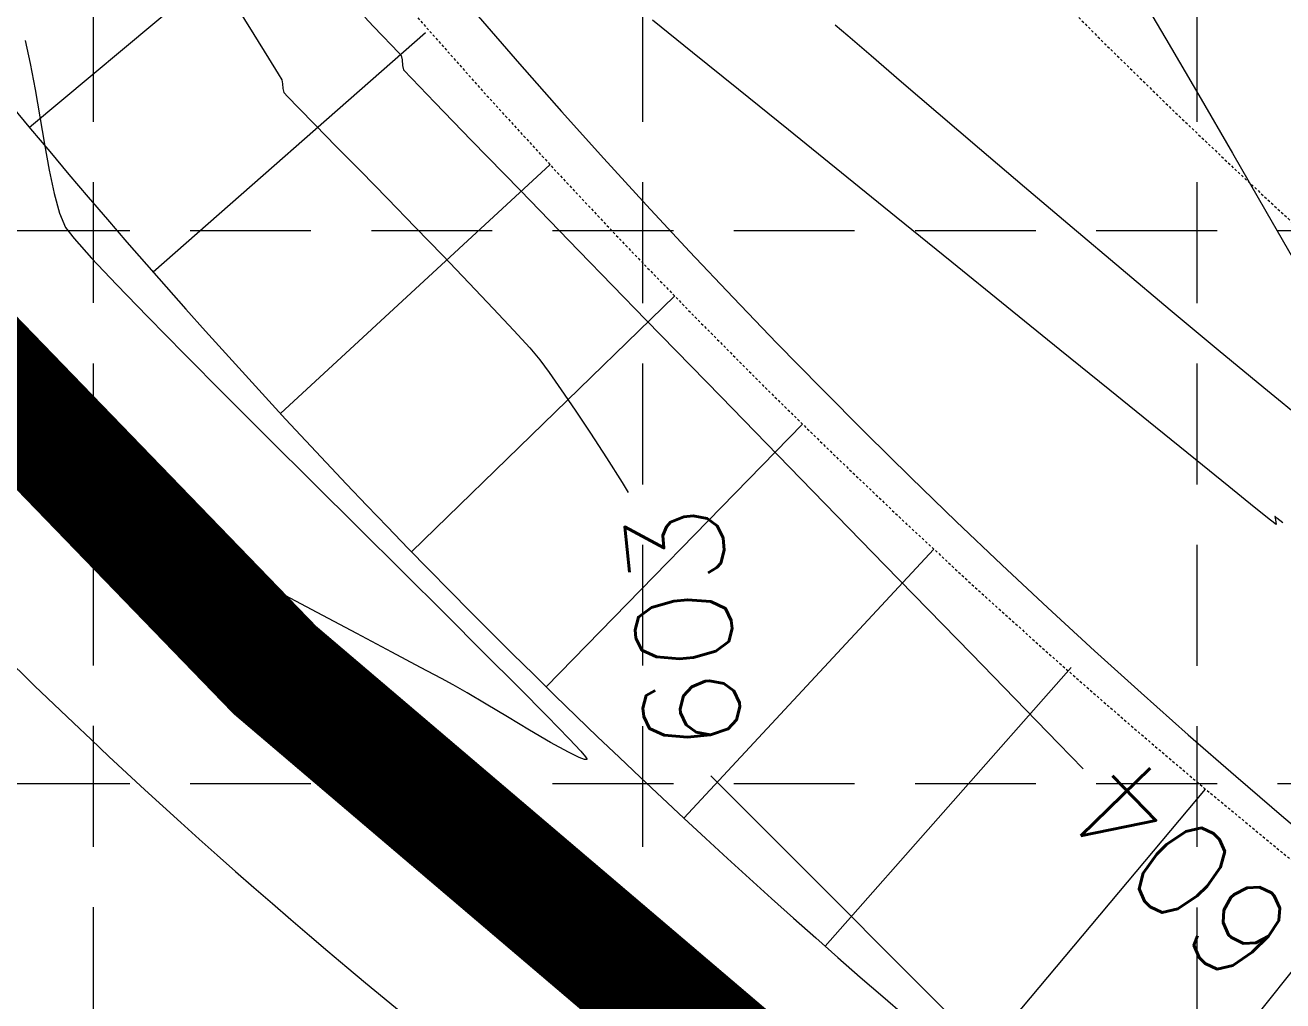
# Model space of a CAD drawing. Extents: x 2140663 to 2528301, y 336313 to 7007653.
# Drawn here: x 2527445.5 to 2527508, y 7006213.4 to 7006261.8 of the extents above; entities that cross this region are included whole.
import ezdxf

# ---------------------------------------------------------------- set-up
doc = ezdxf.new("R2010")
doc.units = 0
doc.header["$MEASUREMENT"] = 0
for name, pattern in [('HIDDEN', [0.375, 0.25, -0.125]), ('PHANTOM2', [1.25, 0.625, -0.125, 0.125, -0.125, 0.125, -0.125]), ('xdrc002pt$0$HIDDEN2', [0.1875, 0.125, -0.0625])]:
    doc.linetypes.add(name, pattern=pattern)
for name, color, linetype in [('1 EXISTING CONTOURS', 43, 'Continuous'), ('GRID', 254, 'HIDDEN'), ('LIMITS OF DISTURBANCE', 1, 'HIDDEN'), ('xdrc002ar$0$xdrc002ar$0$C-PKNG-FACE-N', 1, 'Continuous'), ('xdrc002ar$0$xdrc002ar$0$C-PKNG-STRP-N', 6, 'Continuous'), ('xdrc002bs$0$v-rail-road-exist-demo', 14, 'xdrc002bs$0$TRACKS'), ('xdrc002bs$0$v-rail-road-exst', 14, 'xdrc002bs$0$TRACKS'), ('xdrc002pt$0$V-ESMT-ACCS-N', 2, 'xdrc002pt$0$HIDDEN2'), ('xdrc002pt$0$v-prop-line', 3, 'PHANTOM2')]:
    doc.layers.add(name, color=color, linetype=linetype)
doc.styles.add('L200', font='simplex', dxfattribs={"height": 12})
doc.linetypes.add('xdrc002bs$0$TRACKS', pattern='A,0.15,[130,ltypeshp.shx,S=0.25,R=0,X=0,Y=0],0.15', length=0.3)

msp = doc.modelspace()

# ---------------------------------------------------------------- linework, layer by layer
at = {"layer": '1 EXISTING CONTOURS', "color": 43, "lineweight": 0, "extrusion": (0.8620083204174497, 0.5068941265501975, 0), "elevation": 5730160.478104744}
msp.add_lwpolyline([(4758282.457328915, 603.0000000000007), (4758279.38344088, 603.0000000000007)], dxfattribs=at)
at = {"layer": '1 EXISTING CONTOURS', "color": 43, "lineweight": 0, "extrusion": (0.8485877402223088, 0.5290546731145992, 0), "elevation": 5851464.191279732}
msp.add_lwpolyline([(4608266.373806069, 603), (4608264.610971055, 603)], dxfattribs=at)
at = {"layer": '1 EXISTING CONTOURS', "color": 43, "lineweight": 0, "extrusion": (0.7421881920443962, 0.6701915305268117, 0), "elevation": 6571390.308562379}
msp.add_lwpolyline([(3506081.205890076, 604), (3506080.592586389, 604)], dxfattribs=at)
at = {"layer": '1 EXISTING CONTOURS', "color": 43, "lineweight": 0}
for points, elevation in [([(2527462.773834157, 7006261.744758117), (2527463.240680002, 7006261.258224909)], 604), ([(2527486.346466652, 7006261.258019662), (2527485.721490049, 7006261.795894847)], 603), ([(2527463.240680002, 7006261.258224909), (2527463.683027543, 7006260.807648866)], 604), ([(2527487.500617504, 7006260.265857133), (2527486.346466652, 7006261.258019662)], 603), ([(2527502.137502442, 7006261.109938215), (2527503.774519426, 7006258.314750602)], 603), ([(2527445.747709708, 7006259.887114714), (2527445.988347195, 7006258.601493733)], 602), ([(2527480.912202286, 7006258.604018537), (2527478.642337476, 7006260.43859943)], 604), ([(2527464.238017919, 7006259.785664768), (2527464.281653995, 7006259.57094071)], 604), ([(2527458.269298716, 7006258.889737595), (2527458.291020264, 7006258.645683858)], 603), ([(2527458.291020264, 7006258.645683858), (2527458.330950678, 7006258.460117458)], 603), ([(2527458.532851518, 7006258.243845604), (2527459.073422212, 7006257.68752074)], 603), ([(2527503.774519426, 7006258.314750602), (2527505.447497079, 7006255.444007068)], 603), ([(2527459.073422212, 7006257.68752074), (2527459.895588958, 7006256.847304101)], 603), ([(2527446.449812942, 7006255.895674336), (2527446.685282418, 7006254.604590318)], 602), ([(2527446.933670439, 7006253.440799685), (2527447.202297614, 7006252.468859635)], 602), ([(2527447.921690537, 7006251.197987181), (2527448.783611683, 7006250.235308648)], 602), ([(2527502.354623261, 7006247.648863883), (2527499.918154276, 7006249.694383357)], 603), ([(2527450.024009273, 7006248.921817785), (2527451.582644596, 7006247.314040609)], 602), ([(2527504.739183799, 7006245.661211669), (2527502.354623261, 7006247.648863883)], 603), ([(2527451.582644596, 7006247.314040609), (2527453.399278936, 7006245.468503133)], 602), ([(2527501.625319778, 7006241.840050501), (2527499.357119844, 7006243.675573947)], 604), ([(2527455.413673581, 7006243.441731377), (2527457.565589816, 7006241.290251353)], 602), ([(2527480.043052073, 7006243.35314322), (2527484.020140548, 7006239.26833699)], 604), ([(2527472.815038803, 7006242.674072866), (2527473.571407067, 7006241.532251864)], 603), ([(2527457.565589816, 7006241.290251353), (2527459.794788928, 7006239.070589081)], 602), ([(2527446.208741483, 7006240.019498163), (2527445.164171305, 7006240.608952718)], 602), ([(2527447.639288263, 7006239.233468645), (2527446.208741483, 7006240.019498163)], 602), ([(2527451.349169897, 7006237.231664346), (2527449.378526212, 7006238.290859071)], 602), ([(2527507.341443123, 7006237.224620602), (2527506.537899029, 7006237.870284237)], 604), ([(2527507.559478766, 7006237.405432251), (2527507.554199567, 7006237.38996826)], 604), ([(2527507.565593202, 7006237.313174204), (2527507.607617223, 7006237.145834151)], 604), ([(2527507.607617223, 7006237.145834151), (2527507.626341652, 7006237.000414743)], 604), ([(2527507.954933579, 7006237.089176739), (2527507.662259413, 7006237.325465879)], 604), ([(2527457.876681055, 7006233.754518329), (2527455.675532751, 7006234.923499068)], 602), ([(2527488.193258229, 7006234.982721408), (2527492.483959834, 7006230.57669153)], 604), ([(2527461.968484262, 7006231.586735177), (2527460.00009337, 7006232.628932063)], 602), ([(2527465.131060051, 7006229.912489171), (2527463.704568299, 7006230.667922578)], 602), ([(2527468.27963987, 7006230.640637835), (2527469.99167266, 7006228.927954564)], 602), ([(2527492.483959834, 7006230.57669153), (2527496.813800084, 7006226.130642406)], 604), ([(2527468.37975839, 7006228.091515438), (2527467.448452442, 7006228.648339075)], 602), ([(2527469.443967463, 7006227.44954602), (2527468.37975839, 7006228.091515438)], 602), ([(2527470.545004318, 7006226.790708189), (2527469.443967463, 7006227.44954602)], 602), ([(2527471.586793608, 7006226.183279315), (2527470.545004318, 7006226.790708189)], 602), ([(2527473.08140766, 7006225.754453327), (2527473.326678129, 7006225.469967516)], 602), ([(2527473.326678129, 7006225.469967516), (2527473.393202751, 7006225.372189089)], 602), ([(2527473.395922626, 7006225.352220135), (2527473.370813227, 7006225.337151092)], 602), ([(2527473.393202751, 7006225.372189089), (2527473.395922626, 7006225.352220135)], 602), ([(2527479.544101729, 7006224.530490722), (2527479.574457294, 7006224.500162166)], 603), ([(2527482.25073711, 7006221.826886978), (2527484.052198071, 7006220.025526104)], 603), ([(2527486.076507686, 7006217.998887768), (2527488.259141919, 7006215.810375509)], 603), ([(2527488.259141919, 7006215.810375509), (2527490.535576734, 7006213.52339287)], 603), ([(2527490.535576734, 7006213.52339287), (2527492.841288094, 7006211.201343394)], 603)]:
    msp.add_lwpolyline(points, dxfattribs=dict(at, elevation=elevation))
at = {"layer": '1 EXISTING CONTOURS', "color": 43, "lineweight": 0, "extrusion": (-0.6282050480229517, -0.7780478247758815, 0), "elevation": -7038980.535952199}
msp.add_lwpolyline([(-2434868.91545349, 604), (-2434871.480342135, 604)], dxfattribs=at)
at = {"layer": '1 EXISTING CONTOURS', "color": 43, "lineweight": 0, "extrusion": (0.8491671241627942, 0.528124223304603, 0), "elevation": 5846409.584666571}
msp.add_lwpolyline([(4614675.598010775, 603.0000000000003), (4614674.213084449, 603.0000000000003)], dxfattribs=at)
at = {"layer": '1 EXISTING CONTOURS', "color": 43, "lineweight": 0, "extrusion": (0.9761145798472846, 0.2172563624144503, 0), "elevation": 3989231.181317288}
msp.add_lwpolyline([(6289809.939605189, 602.0000000000003), (6289808.756664582, 602.0000000000003)], dxfattribs=at)
at = {"layer": '1 EXISTING CONTOURS', "color": 43, "lineweight": 0, "extrusion": (0.7171307085671886, 0.6969386966081895, 0), "elevation": 6695456.097267222}
msp.add_lwpolyline([(3262917.532422003, 604), (3262917.048109646, 604)], dxfattribs=at)
at = {"layer": '1 EXISTING CONTOURS', "color": 43, "lineweight": 0, "extrusion": (0.8504202768712651, 0.5261039371513966, 0), "elevation": 5835422.224607534}
msp.add_lwpolyline([(4628560.314519421, 603.0000000000003), (4628559.402457844, 603.0000000000003)], dxfattribs=at)
at = {"layer": '1 EXISTING CONTOURS', "color": 43, "lineweight": 0, "extrusion": (0.7573254974005621, 0.6530375877290612, 0), "elevation": 6489464.376553084}
msp.add_lwpolyline([(3655490.680979209, 604), (3655490.447590966, 604)], dxfattribs=at)
at = {"layer": '1 EXISTING CONTOURS', "color": 43, "lineweight": 0, "extrusion": (0.9811551217579141, 0.1932217043921639, 0), "elevation": 3833595.971782899}
msp.add_lwpolyline([(6385867.22631392, 604), (6385867.006369812, 604)], dxfattribs=at)
at = {"layer": '1 EXISTING CONTOURS', "color": 43, "lineweight": 0, "extrusion": (0.9968221318379651, 0.07965950965211079, 0), "elevation": 3077547.508906599}
msp.add_lwpolyline([(6782658.536911276, 604.0000000000007), (6782658.253893206, 604.0000000000007)], dxfattribs=at)
at = {"layer": '1 EXISTING CONTOURS', "color": 43, "lineweight": 0, "extrusion": (0.6512184062910096, 0.7588903658024642, 0), "elevation": 6962929.798136171}
msp.add_lwpolyline([(2644517.735914411, 603.0000000000007), (2644519.730486736, 603.0000000000007)], dxfattribs=at)
at = {"layer": '1 EXISTING CONTOURS', "color": 43, "lineweight": 0, "extrusion": (0.8561071020086377, 0.5167984422290495, 0), "elevation": 5784598.725584054}
msp.add_lwpolyline([(4691922.022529341, 603.0000000000007), (4691921.678266997, 603.0000000000007)], dxfattribs=at)
at = {"layer": '1 EXISTING CONTOURS', "color": 43, "lineweight": 0, "extrusion": (0.7235285598332257, 0.6902944466716059, 0), "elevation": 6665074.665495196}
msp.add_lwpolyline([(3324534.339393894, 604.0000000000007), (3324533.747738832, 604.0000000000007)], dxfattribs=at)
at = {"layer": '1 EXISTING CONTOURS', "color": 43, "lineweight": 0, "extrusion": (0.9856437459689122, 0.1688384021257321, 0), "elevation": 3674086.838844497}
msp.add_lwpolyline([(6478945.031071564, 602), (6478943.659380019, 602)], dxfattribs=at)
at = {"layer": '1 EXISTING CONTOURS', "color": 43, "lineweight": 0, "extrusion": (0.9859343067457987, 0.1671333084148135, 0), "elevation": 3662887.044422509}
msp.add_lwpolyline([(6485288.733034338, 603.0000000000003), (6485288.538906752, 603.0000000000003)], dxfattribs=at)
at = {"layer": '1 EXISTING CONTOURS', "color": 43, "lineweight": 0, "extrusion": (0.7184970456612974, 0.6955300104064437, 0), "elevation": 6689039.407373297}
msp.add_lwpolyline([(3276048.953096907, 604), (3276047.294559746, 604)], dxfattribs=at)
at = {"layer": '1 EXISTING CONTOURS', "color": 43, "lineweight": 0, "extrusion": (0.6288453844058914, 0.7775303740121069, 0), "elevation": 7036973.57862048}
msp.add_lwpolyline([(2440657.012505229, 604.0000000000007), (2440660.206118018, 604.0000000000007)], dxfattribs=at)
at = {"layer": '1 EXISTING CONTOURS', "color": 43, "lineweight": 0, "extrusion": (-0.6503946577205537, -0.759596464715683, 0), "elevation": -6965794.894516109}
msp.add_lwpolyline([(-2636959.294225378, 603), (-2636961.682859983, 603)], dxfattribs=at)
at = {"layer": '1 EXISTING CONTOURS', "color": 43, "lineweight": 0, "extrusion": (0.7309758407997767, 0.6824033412631123, 0), "elevation": 6628605.161490177}
msp.add_lwpolyline([(3396659.658800876, 603.0000000000007), (3396659.36293357, 603.0000000000007)], dxfattribs=at)
at = {"layer": '1 EXISTING CONTOURS', "color": 43, "lineweight": 0, "extrusion": (0.7174713385591334, 0.6965880262724629, 0), "elevation": 6693859.699780806}
msp.add_lwpolyline([(3266186.827056214, 604), (3266184.213943178, 604)], dxfattribs=at)
at = {"layer": '1 EXISTING CONTOURS', "color": 43, "lineweight": 0, "extrusion": (0.6494102721440268, 0.7604382278882493, 0), "elevation": 6969204.478467673}
msp.add_lwpolyline([(2627932.182604866, 603), (2627934.886783614, 603)], dxfattribs=at)
at = {"layer": '1 EXISTING CONTOURS', "color": 43, "lineweight": 0, "extrusion": (0.9858892639274776, 0.1673988030797609, 0), "elevation": 3664621.1710286}
msp.add_lwpolyline([(6484302.33052407, 602), (6484300.957327044, 602)], dxfattribs=at)
at = {"layer": '1 EXISTING CONTOURS', "color": 43, "lineweight": 0, "extrusion": (0.7141791522758373, 0.6999629550587421, 0), "elevation": 6709179.412382423}
msp.add_lwpolyline([(3234594.278525516, 603.0000000000007), (3234592.783176385, 603.0000000000007)], dxfattribs=at)
at = {"layer": '1 EXISTING CONTOURS', "color": 43, "lineweight": 0, "extrusion": (-0.6290158518997324, -0.7773924736314688, 0), "elevation": -7036438.266929204}
msp.add_lwpolyline([(-2442196.50237404, 604), (-2442199.892430583, 604)], dxfattribs=at)
at = {"layer": '1 EXISTING CONTOURS', "color": 43, "lineweight": 0, "extrusion": (0.7143824284831928, 0.6997554900638193, 0), "elevation": 6708239.632237315}
msp.add_lwpolyline([(3236541.347950532, 603), (3236539.612862402, 603)], dxfattribs=at)
at = {"layer": '1 EXISTING CONTOURS', "color": 43, "lineweight": 0, "extrusion": (0.7170349449552605, 0.6970372211819155, 0), "elevation": 6695903.903622115}
msp.add_lwpolyline([(3261991.402995926, 604), (3261987.947629723, 604)], dxfattribs=at)
at = {"layer": '1 EXISTING CONTOURS', "color": 43, "lineweight": 0, "extrusion": (-0.6482372641056093, -0.7614384081623901, 0), "elevation": -6973247.227700478}
msp.add_lwpolyline([(-2617182.898664419, 603), (-2617185.839873025, 603)], dxfattribs=at)
at = {"layer": '1 EXISTING CONTOURS', "color": 43, "lineweight": 0, "extrusion": (0.8653294293019851, 0.5012035302987211, 0), "elevation": 5698684.809151285}
msp.add_lwpolyline([(4795924.371771779, 603.0000000000007), (4795921.04773734, 603.0000000000007)], dxfattribs=at)
at = {"layer": '1 EXISTING CONTOURS', "color": 43, "lineweight": 0, "extrusion": (0.9779735101844763, 0.2087290429658847, 0), "elevation": 3934184.725001227}
msp.add_lwpolyline([(6324379.881131048, 602.0000000000007), (6324378.691128842, 602.0000000000007)], dxfattribs=at)
at = {"layer": '1 EXISTING CONTOURS', "color": 43, "lineweight": 0, "extrusion": (0.7150866039229054, 0.6990358709608585, 0), "elevation": 6704977.574405595}
msp.add_lwpolyline([(3243292.055283499, 603), (3243290.160513653, 603)], dxfattribs=at)
at = {"layer": '1 EXISTING CONTOURS', "color": 43, "lineweight": 0, "extrusion": (-0.6291286768164065, -0.7773011694364276, 0), "elevation": -7036083.72990599}
msp.add_lwpolyline([(-2443214.244639771, 604.0000000000003), (-2443217.752527577, 604.0000000000003)], dxfattribs=at)
at = {"layer": '1 EXISTING CONTOURS', "color": 43, "lineweight": 0, "extrusion": (-0.6468286583047583, -0.7626353563766016, 0), "elevation": -6978073.106321547}
msp.add_lwpolyline([(-2604285.468483672, 603), (-2604288.568213177, 603)], dxfattribs=at)
at = {"layer": '1 EXISTING CONTOURS', "color": 43, "lineweight": 0, "extrusion": (0.7162543007947124, 0.697839363029256, 0), "elevation": 6699545.848099312}
msp.add_lwpolyline([(3254495.470542533, 603), (3254493.496144114, 603)], dxfattribs=at)
at = {"layer": '1 EXISTING CONTOURS', "color": 43, "lineweight": 0, "extrusion": (0.7167972691118654, 0.6972816324798554, 0), "elevation": 6697015.592576768}
msp.add_lwpolyline([(3259704.988155694, 604), (3259700.802860909, 604)], dxfattribs=at)
at = {"layer": '1 EXISTING CONTOURS', "color": 43, "lineweight": 0, "extrusion": (0.9239690964658633, 0.3824671342430044, 0), "elevation": 5014944.411419822}
msp.add_lwpolyline([(5506895.274850696, 602.0000000000007), (5506894.500439224, 602.0000000000007)], dxfattribs=at)
at = {"layer": '1 EXISTING CONTOURS', "color": 43, "lineweight": 0, "extrusion": (0.8670164232486695, 0.4982795619098622, 0), "elevation": 5682462.637319896}
msp.add_lwpolyline([(4815130.904310393, 603), (4815127.660875307, 603)], dxfattribs=at)
at = {"layer": '1 EXISTING CONTOURS', "color": 43, "lineweight": 0, "extrusion": (0.7953698164214088, 0.6061244551457848, 0), "elevation": 6256915.979484157}
msp.add_lwpolyline([(4040613.432917637, 602), (4040612.734701318, 602)], dxfattribs=at)
at = {"layer": '1 EXISTING CONTOURS', "color": 43, "lineweight": 0, "extrusion": (0.7179686936125116, 0.6960753946178125, 0), "elevation": 6691520.108894162}
msp.add_lwpolyline([(3270963.332031422, 603), (3270961.358049887, 603)], dxfattribs=at)
at = {"layer": '1 EXISTING CONTOURS', "color": 43, "lineweight": 0, "extrusion": (-0.6291971222173133, -0.7772457664043281, 0), "elevation": -7035868.557268617}
msp.add_lwpolyline([(-2443830.273818577, 604), (-2443833.820925072, 604)], dxfattribs=at)
at = {"layer": '1 EXISTING CONTOURS', "color": 43, "lineweight": 0, "extrusion": (-0.6451138206521985, -0.7640864862065833, 0), "elevation": -6983905.839365952}
msp.add_lwpolyline([(-2588599.977437019, 603), (-2588603.157186023, 603)], dxfattribs=at)
at = {"layer": '1 EXISTING CONTOURS', "color": 43, "lineweight": 0, "extrusion": (0.7166511105513593, 0.6974318502516954, 0), "elevation": 6697698.644116617}
msp.add_lwpolyline([(3258297.107997796, 604), (3258292.305099528, 604)], dxfattribs=at)
at = {"layer": '1 EXISTING CONTOURS', "color": 43, "lineweight": 0, "extrusion": (0.7270467392510369, 0.6865879688316967, 0), "elevation": 6647980.514936038}
msp.add_lwpolyline([(3358555.461291875, 602.0000000000007), (3358553.654680564, 602.0000000000007)], dxfattribs=at)
at = {"layer": '1 EXISTING CONTOURS', "color": 43, "lineweight": 0, "extrusion": (0.720442332297344, 0.6935148490363875, 0), "elevation": 6679832.323757194}
msp.add_lwpolyline([(3294763.982454441, 603), (3294762.088921494, 603)], dxfattribs=at)
at = {"layer": '1 EXISTING CONTOURS', "color": 43, "lineweight": 0, "extrusion": (0.6292272867427455, 0.7772213466049184, 0), "elevation": 7035773.706630467}
msp.add_lwpolyline([(2444099.827148865, 604), (2444103.33486142, 604)], dxfattribs=at)
at = {"layer": '1 EXISTING CONTOURS', "color": 43, "lineweight": 0, "extrusion": (0.7241127143300863, 0.6896816489841635, 0), "elevation": 6662252.741234574}
msp.add_lwpolyline([(3330165.988057985, 603), (3330164.254979173, 603)], dxfattribs=at)
at = {"layer": '1 EXISTING CONTOURS', "color": 43, "lineweight": 0, "extrusion": (0.7299286336927882, 0.6835233644253719, 0), "elevation": 6633805.828387823}
msp.add_lwpolyline([(3386476.89855938, 603.0000000000007), (3386475.405884308, 603.0000000000007)], dxfattribs=at)
at = {"layer": '1 EXISTING CONTOURS', "color": 43, "lineweight": 0, "extrusion": (-0.629219938146522, -0.777227295865815, 0), "elevation": -7035796.815092009}
msp.add_lwpolyline([(-2444029.91463399, 604), (-2444033.30433996, 604)], dxfattribs=at)
at = {"layer": '1 EXISTING CONTOURS', "color": 43, "lineweight": 0, "extrusion": (0.7165552736891241, 0.6975303145729973, 0), "elevation": 6698146.284085941}
msp.add_lwpolyline([(3257371.982113512, 604), (3257366.673937061, 604)], dxfattribs=at)
at = {"layer": '1 EXISTING CONTOURS', "color": 43, "lineweight": 0, "extrusion": (0.7403088257224065, 0.6722669429307913, 0), "elevation": 6581176.184532465}
msp.add_lwpolyline([(3487651.856414889, 603.0000000000007), (3487650.683948911, 603.0000000000007)], dxfattribs=at)
at = {"layer": '1 EXISTING CONTOURS', "color": 43, "lineweight": 0, "extrusion": (0.7636337199255809, 0.6456497051750427, 0), "elevation": 6453642.258089606}
msp.add_lwpolyline([(3718344.909997818, 603.0000000000007), (3718344.137027356, 603.0000000000007)], dxfattribs=at)
at = {"layer": '1 EXISTING CONTOURS', "color": 43, "lineweight": 0, "extrusion": (-0.6291703734923892, -0.7772674193091124, 0), "elevation": -7035952.655285019}
msp.add_lwpolyline([(-2443578.047525569, 604), (-2443581.24061231, 604)], dxfattribs=at)
at = {"layer": '1 EXISTING CONTOURS', "color": 43, "lineweight": 0, "extrusion": (-0.636735783834065, -0.771082058917998, 0), "elevation": -7011743.040980897}
msp.add_lwpolyline([(-2512210.815666669, 603), (-2512213.764610789, 603)], dxfattribs=at)
at = {"layer": '1 EXISTING CONTOURS', "color": 43, "lineweight": 0, "extrusion": (0.7092691510550896, 0.704937778361745, 0), "elevation": 6731611.842061517}
msp.add_lwpolyline([(3187616.391328251, 602.0000000000007), (3187613.533778684, 602.0000000000007)], dxfattribs=at)
at = {"layer": '1 EXISTING CONTOURS', "color": 43, "lineweight": 0, "extrusion": (0.8034020556169046, 0.5954369295152362, 0), "elevation": 6202352.557438041}
msp.add_lwpolyline([(4123882.184302485, 603.0000000000007), (4123881.392189061, 603.0000000000007)], dxfattribs=at)
at = {"layer": '1 EXISTING CONTOURS', "color": 43, "lineweight": 0, "extrusion": (0.8182538090230158, 0.5748571161769906, 0), "elevation": 6095702.736156087}
msp.add_lwpolyline([(4279951.300659925, 603.0000000000007), (4279950.257202809, 603.0000000000007)], dxfattribs=at)
at = {"layer": '1 EXISTING CONTOURS', "color": 43, "lineweight": 0, "extrusion": (0.8270823683062327, 0.5620807380056295, 0), "elevation": 6028502.254581325}
msp.add_lwpolyline([(4374097.234655285, 603), (4374095.998634201, 603)], dxfattribs=at)
at = {"layer": '1 EXISTING CONTOURS', "color": 43, "lineweight": 0, "extrusion": (0.6318819015862914, 0.7750646827508607, 0), "elevation": 7027378.053030139}
msp.add_lwpolyline([(2468134.508518924, 603), (2468137.223674352, 603)], dxfattribs=at)
at = {"layer": '1 EXISTING CONTOURS', "color": 43, "lineweight": 0, "extrusion": (-0.6288796965378789, -0.7775026220421546, 0), "elevation": -7036865.856430816}
msp.add_lwpolyline([(-2440941.53732945, 604), (-2440944.101340015, 604)], dxfattribs=at)
at = {"layer": '1 EXISTING CONTOURS', "color": 43, "lineweight": 0, "extrusion": (0.8395015621503652, 0.5433572739433019, 0), "elevation": 5928710.311042709}
msp.add_lwpolyline([(4508429.561404724, 603), (4508428.117212014, 603)], dxfattribs=at)
at = {"layer": '1 EXISTING CONTOURS', "color": 43, "lineweight": 0, "extrusion": (0.8453693167183021, 0.5341822894398798, 0), "elevation": 5879258.763879305}
msp.add_lwpolyline([(4572728.553903071, 603.0000000000003), (4572727.094145403, 603.0000000000003)], dxfattribs=at)
at = {"layer": '1 EXISTING CONTOURS', "color": 43, "lineweight": 0, "extrusion": (-0.6285498001905404, -0.7777693415662719, 0), "elevation": -7037900.743278429}
msp.add_lwpolyline([(-2437953.938153436, 604.0000000000003), (-2437956.069707368, 604.0000000000003)], dxfattribs=at)
at = {"layer": '1 EXISTING CONTOURS', "color": 43, "lineweight": 0, "extrusion": (0.7164476698716533, 0.6976408362011778, 0), "elevation": 6698648.658655683}
msp.add_lwpolyline([(3256327.733067348, 604), (3256321.751310741, 604)], dxfattribs=at)
at = {"layer": '1 EXISTING CONTOURS', "color": 43, "lineweight": 0, "extrusion": (-0.4764872857455421, -0.8791813615647491, 0), "elevation": -7364051.614237771}
msp.add_lwpolyline([(-1116297.080599271, 602), (-1116299.058846336, 602)], dxfattribs=at)
at = {"layer": '1 EXISTING CONTOURS', "color": 43, "lineweight": 0, "extrusion": (-0.7047459120056521, -0.7094597941471538, 0), "elevation": -6751861.886902018}
msp.add_lwpolyline([(-3144487.237805774, 602), (-3144484.07167389, 602)], dxfattribs=at)
at = {"layer": '1 EXISTING CONTOURS', "color": 43, "lineweight": 0, "extrusion": (0.8519843676602651, 0.523567223250786, 0), "elevation": 5821606.449025254}
msp.add_lwpolyline([(4645903.038468474, 603), (4645902.458772689, 603)], dxfattribs=at)
at = {"layer": '1 EXISTING CONTOURS', "color": 43, "lineweight": 0, "extrusion": (-0.6279131892840188, -0.7782833845863419, 0), "elevation": -7039893.214050207}
msp.add_lwpolyline([(-2432192.823132482, 604), (-2432194.443618081, 604)], dxfattribs=at)
at = {"layer": '1 EXISTING CONTOURS', "color": 43, "lineweight": 0, "extrusion": (0.9891721845666431, 0.1467596309604759, 0), "elevation": 3528372.982669509}
msp.add_lwpolyline([(6559439.068723257, 604.0000000000007), (6559438.991088586, 604.0000000000007)], dxfattribs=at)
at = {"layer": '1 EXISTING CONTOURS', "color": 43, "lineweight": 0, "extrusion": (-0.5721867497468596, -0.8201233586565649, 0), "elevation": -7192185.287907128}
msp.add_lwpolyline([(-1936008.205233102, 604), (-1936008.220259567, 604)], dxfattribs=at)
at = {"layer": '1 EXISTING CONTOURS', "color": 43, "lineweight": 0, "extrusion": (-0.6194033111429521, -0.7850729508428802, 0), "elevation": -7065954.026351691}
msp.add_lwpolyline([(-2355408.699358921, 604.0000000000007), (-2355408.814580176, 604.0000000000007)], dxfattribs=at)
at = {"layer": '1 EXISTING CONTOURS', "color": 43, "lineweight": 0, "extrusion": (-0.4714209344773884, -0.881908330007414, 0), "elevation": -7370352.45348468}
msp.add_lwpolyline([(-1073904.095120193, 602), (-1073906.504400067, 602)], dxfattribs=at)
at = {"layer": '1 EXISTING CONTOURS', "color": 43, "lineweight": 0, "extrusion": (-0.7044276392743406, -0.7097758103981704, 0), "elevation": -6753271.549354613}
msp.add_lwpolyline([(-3141455.458460046, 602), (-3141452.354594441, 602)], dxfattribs=at)
at = {"layer": '1 EXISTING CONTOURS', "color": 43, "lineweight": 0, "extrusion": (-0.6184302400274471, -0.7858397026236295, 0), "elevation": -7068866.348946263}
msp.add_lwpolyline([(-2346652.988392391, 604.0000000000007), (-2346653.350932651, 604.0000000000007)], dxfattribs=at)
at = {"layer": '1 EXISTING CONTOURS', "color": 43, "lineweight": 0, "extrusion": (-0.4700245081405846, -0.8826533644343071, 0), "elevation": -7372042.937983004}
msp.add_lwpolyline([(-1062234.86836747, 602.0000000000007), (-1062237.362663591, 602.0000000000007)], dxfattribs=at)
at = {"layer": '1 EXISTING CONTOURS', "color": 43, "lineweight": 0, "extrusion": (-0.704641800941512, -0.7095631982888506, 0), "elevation": -6752323.224982915}
msp.add_lwpolyline([(-3143490.190992448, 602), (-3143487.231967142, 602)], dxfattribs=at)
at = {"layer": '1 EXISTING CONTOURS', "color": 43, "lineweight": 0, "extrusion": (0.4683513741571816, 0.8835422968511921, 0), "elevation": 7374042.233411444}
msp.add_lwpolyline([(1048260.865743204, 602.0000000000003), (1048263.269037672, 602.0000000000003)], dxfattribs=at)
at = {"layer": '1 EXISTING CONTOURS', "color": 43, "lineweight": 0, "extrusion": (-0.7054919058677563, -0.7087179768815527, 0), "elevation": -6748550.018821825}
msp.add_lwpolyline([(-3151579.533447334, 602.0000000000007), (-3151576.80183399, 602.0000000000007)], dxfattribs=at)
at = {"layer": '1 EXISTING CONTOURS', "color": 43, "lineweight": 0, "extrusion": (-0.4677721128616928, -0.8838491106681658, 0), "elevation": -7374727.782246554}
msp.add_lwpolyline([(-1043422.775201774, 602), (-1043424.739433018, 602)], dxfattribs=at)
at = {"layer": '1 EXISTING CONTOURS', "color": 43, "lineweight": 0, "extrusion": (-0.4689990891559581, -0.8831986494390046, 0), "elevation": -7373271.6407102}
msp.add_lwpolyline([(-1053660.480017212, 602), (-1053661.657118236, 602)], dxfattribs=at)
at = {"layer": '1 EXISTING CONTOURS', "color": 43, "lineweight": 0, "extrusion": (0.472712806256466, 0.8812165470536383, 0), "elevation": 7368770.871121459}
msp.add_lwpolyline([(1084688.677510248, 602.0000000000007), (1084689.330528948, 602.0000000000007)], dxfattribs=at)
at = {"layer": '1 EXISTING CONTOURS', "color": 43, "lineweight": 0, "extrusion": (0.4980648314070165, 0.8671397947940692, 0), "elevation": 7334222.321001266}
msp.add_lwpolyline([(1297888.485934271, 602.0000000000007), (1297889.295869967, 602.0000000000007)], dxfattribs=at)
at = {"layer": '1 EXISTING CONTOURS', "color": 43, "lineweight": 0, "extrusion": (0.7105054583477973, 0.7036916893483868, 0), "elevation": 6726006.295167572}
msp.add_lwpolyline([(3199404.267528467, 602), (3199402.238396384, 602)], dxfattribs=at)
at = {"layer": '1 EXISTING CONTOURS', "color": 43, "lineweight": 0, "extrusion": (0.7169190278724898, 0.6971564440456419, 0), "elevation": 6696428.993569122}
msp.add_lwpolyline([(3260854.811207704, 602), (3260853.257043967, 602)], dxfattribs=at)
at = {"layer": '1 EXISTING CONTOURS', "color": 43, "lineweight": 0, "extrusion": (-0.4820599106297128, -0.8761382553933331, 0), "elevation": -7356815.512358299}
msp.add_lwpolyline([(-1163005.209365375, 602), (-1163006.22115361, 602)], dxfattribs=at)
at = {"layer": '1 EXISTING CONTOURS', "color": 43, "lineweight": 0, "extrusion": (0.7299068563898738, 0.6835466194745258, 0), "elevation": 6633901.861192223}
msp.add_lwpolyline([(3386247.381092785, 602), (3386246.534981731, 602)], dxfattribs=at)
at = {"layer": '1 EXISTING CONTOURS', "color": 43, "lineweight": 0, "extrusion": (0.7164062398223898, 0.6976833805843052, 0), "elevation": 6698842.02050228}
msp.add_lwpolyline([(3255911.596130794, 604), (3255909.842792289, 604)], dxfattribs=at)
at = {"layer": '1 EXISTING CONTOURS', "color": 43, "lineweight": 0, "extrusion": (0.4360285406584289, 0.8999328373446994, 0), "elevation": 7407182.70333165}
msp.add_lwpolyline([(780358.2993572918, 602.0000000000003), (780358.8913769983, 602.0000000000003)], dxfattribs=at)
at = {"layer": '1 EXISTING CONTOURS', "color": 43, "lineweight": 0, "extrusion": (-0.3338011961663758, -0.9426434964703765, 0), "elevation": -7448046.356063448}
msp.add_lwpolyline([(43819.840524056, 602), (43819.56003094651, 602)], dxfattribs=at)
at = {"layer": '1 EXISTING CONTOURS', "color": 43, "lineweight": 0, "extrusion": (-0.0658053974057582, -0.9978324757554599, 0), "elevation": -7157360.563468943}
msp.add_lwpolyline([(2060947.568379041, 602), (2060947.467790752, 602)], dxfattribs=at)
at = {"layer": '1 EXISTING CONTOURS', "color": 43, "lineweight": 0, "extrusion": (-0.7066206893505079, -0.7075925390942256, 0), "elevation": -6743521.542756261}
msp.add_lwpolyline([(-3162317.496449979, 603.0000000000007), (-3162315.853991247, 603.0000000000007)], dxfattribs=at)
at = {"layer": '1 EXISTING CONTOURS', "color": 43, "lineweight": 0, "extrusion": (-0.7067776762231338, -0.7074357330476225, 0), "elevation": -6742819.705869232}
msp.add_lwpolyline([(-3163812.063344423, 603), (-3163809.923095915, 603)], dxfattribs=at)
at = {"layer": '1 EXISTING CONTOURS', "color": 43, "lineweight": 0, "extrusion": (0.7075131505358034, 0.7067001781653247, 0), "elevation": 6739525.145004423}
msp.add_lwpolyline([(3170819.373608619, 603.0000000000007), (3170816.509155378, 603.0000000000007)], dxfattribs=at)
at = {"layer": 'GRID', "color": 253, "linetype": 'HIDDEN', "lineweight": 0, "ltscale": 24}
for p, q in [((2527448.923389785, 7006032.003245368), (2527448.642908241, 7007623.487741725)), ((2527476.162591924, 7006031.998962794), (2527476.168752994, 7007623.471191216)), ((2527503.695680559, 7006031.994634018), (2527503.666313902, 7007623.464716725)), ((2527228.686696025, 7006251.597585191), (2528272.070634682, 7006251.597585191)), ((2527228.686696025, 7006224.140113123), (2528272.070634682, 7006224.140113123))]:
    msp.add_line(p, q, dxfattribs=at)
at = {"layer": 'LIMITS OF DISTURBANCE', "ltscale": 70, "const_width": 6}
msp.add_lwpolyline([(2527323.279507909, 7007478.034385583), (2527323.279507909, 7007463.102355542), (2527345.362386929, 7006446.874516389, 0.3527120601780434), (2527681.725039883, 7006131.321992346), (2528205.897920626, 7006144.525554366), (2528183.386823632, 7007495.015237641)], format="xyb", close=True, dxfattribs=at)
at = {"layer": 'xdrc002ar$0$xdrc002ar$0$C-PKNG-FACE-N', "color": 7, "linetype": 'Continuous', "lineweight": 0}
msp.add_arc((2527731.944868506, 7006495.461958744), 372.7365509038806, 212.5615500005456, 241.6352742684922, dxfattribs=at)
at = {"layer": 'xdrc002ar$0$xdrc002ar$0$C-PKNG-STRP-N', "color": 7, "linetype": 'Continuous', "lineweight": 0}
for p, q in [((2527459.525472078, 7006268.249067168), (2527445.70240517, 7006256.719862406)), ((2527465.377286616, 7006261.411216496), (2527451.851151678, 7006249.535046486)), ((2527471.568394631, 7006254.878979762), (2527458.180190054, 7006242.508529805)), ((2527477.75551752, 7006248.350947717), (2527464.6854464, 7006235.644835223)), ((2527484.106258053, 7006241.981977101), (2527471.362733383, 7006228.948380788)), ((2527490.616528357, 7006235.776167518), (2527478.207752941, 7006222.423476906)), ((2527497.43757714, 7006229.904776823), (2527485.220667231, 7006216.070289423)), ((2527504.098796058, 7006223.869902172), (2527492.383260531, 7006209.905007568)), ((2527511.062115132, 7006218.177110284), (2527499.704624013, 7006203.919500056))]:
    msp.add_line(p, q, dxfattribs=at)
at = {"layer": 'xdrc002bs$0$v-rail-road-exist-demo', "color": 7, "lineweight": 0, "ltscale": 0.1}
msp.add_lwpolyline([(2527406.993449498, 7006362.756524464, 0.2893170627698015), (2527718.472789923, 7006137.537521685, 0.2893170627698015)], format="xyb", dxfattribs=at)
at = {"layer": 'xdrc002bs$0$v-rail-road-exst', "color": 7, "lineweight": 0, "ltscale": 0.1}
msp.add_lwpolyline([(2527329.612689179, 7006488.599018269, 0.1754023176800247), (2527409.052752624, 7006268.680676657, 0.02902946981657823), (2527447.886468883, 7006227.158564671, 0.06767570571352022), (2527510.611701932, 7006181.840893986, 0.01454100416896879), (2527558.661133012, 7006157.949311711, 0.01454100416896879)], format="xyb", dxfattribs=at)
at = {"layer": 'xdrc002pt$0$V-ESMT-ACCS-N', "color": 7, "lineweight": 0}
for centre, radius, start, end in [((2527731.941730154, 7006495.772756338), 330.7353770566877, 214.0606279591491, 239.6416565871911), ((2527731.94173015, 7006495.772756336), 354.7352810526592, 214.0303340367748, 239.6416565874441)]:
    msp.add_arc(centre, radius, start, end, dxfattribs=at)
at = {"layer": 'xdrc002pt$0$v-prop-line', "color": 7, "lineweight": 0}
msp.add_arc((2527731.94322961, 7006495.76971355), 379.6700000006037, 181.1630531336929, 242.8448308904258, dxfattribs=at)

# ---------------------------------------------------------------- texts
at = {"layer": '1 EXISTING CONTOURS', "color": 43, "lineweight": 0, "char_height": 4.8, "width": 18.4, "attachment_point": 1, "style": 'L200'}
for s, insert, rotation in [('\\Ftxt.shx;\\W1.0000000000;\\T1.0000000000;\\o\\l603', (2527476.420141109, 7006225.424171588, 603), 95.70885885795897), ('\\Ftxt.shx;\\W1.0000000000;\\T1.0000000000;\\o\\l604', (2527505.526989577, 7006213.743464528, 604), 134.24049303623886)]:
    msp.add_mtext(s, dxfattribs=dict(at, insert=insert, rotation=rotation))

doc.saveas('drawing.dxf')
